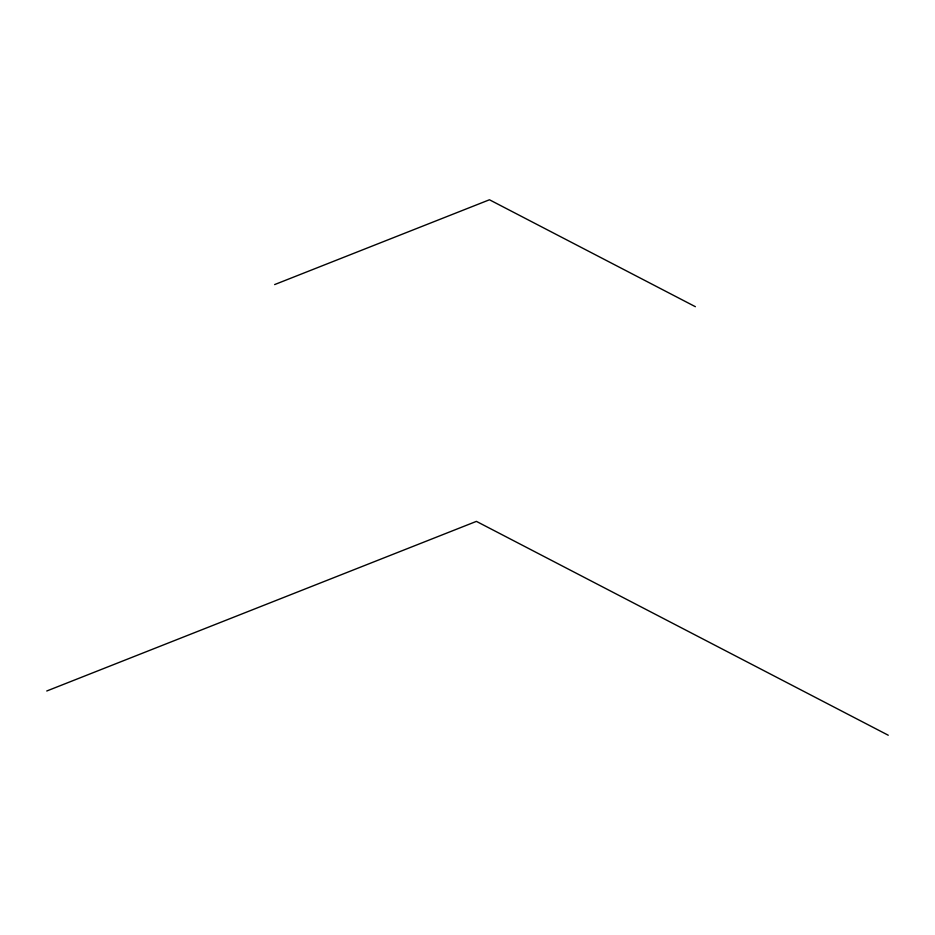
<?xml version="1.0" encoding="UTF-8"?>
<svg xmlns="http://www.w3.org/2000/svg" width="935" height="935" viewBox="0 0 935 935"><rect width="100%" height="100%" fill="white"/><g stroke="black" fill="none" stroke-linecap="round" stroke-linejoin="round"><path stroke-width="1.4" d="M274.633 284.579L489.461 199.774L695.383 306.692M46.75 691L476.406 521.379L888.25 735.226"/></g></svg>
